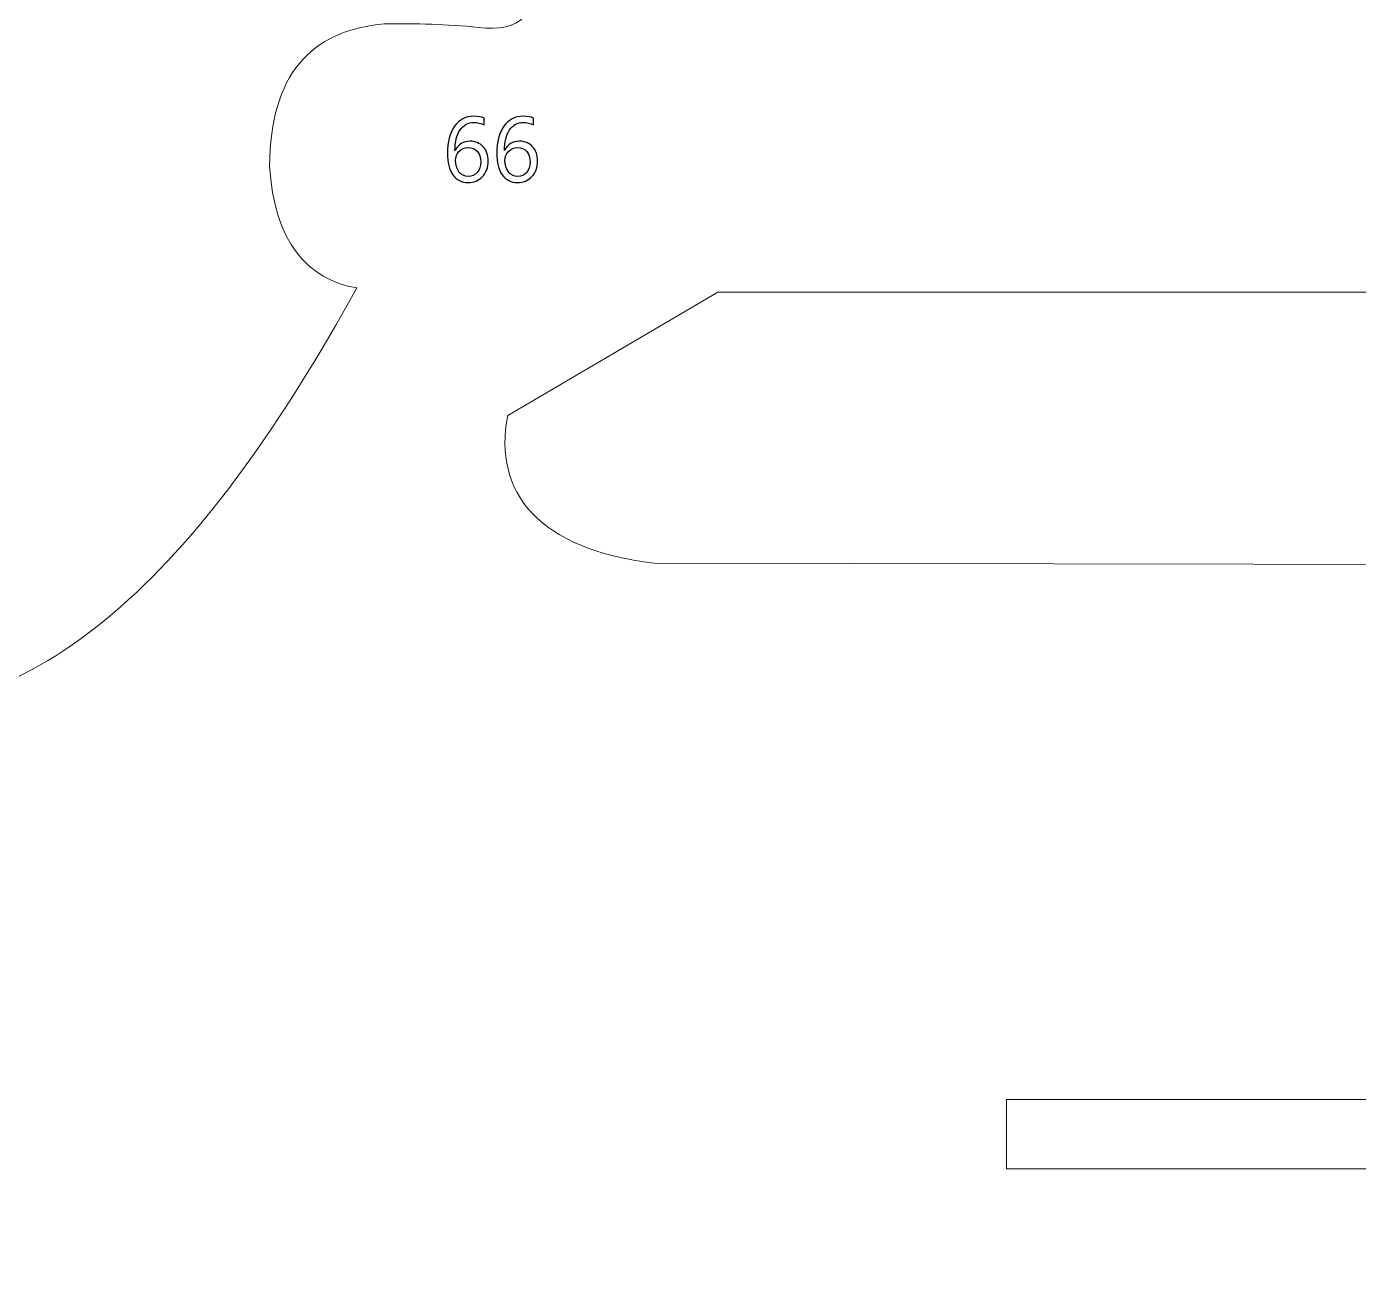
# Model space of a CAD drawing. Header units: centimetres. Extents: x -370 to 378, y -504 to 433.
# Drawn here: x -162.7 to -45.6, y 211 to 321.5 of the extents above; entities that cross this region are included whole.
import ezdxf

# ---------------------------------------------------------------- set-up
doc = ezdxf.new("R2010")
doc.units = ezdxf.units.CM
doc.header["$MEASUREMENT"] = 0
doc.layers.add('Camada 1', color=7, linetype='Continuous')
doc.layers.add('Camada 2', color=20, linetype='Continuous')

msp = doc.modelspace()

# ---------------------------------------------------------------- linework, layer by layer
at = {"layer": 'Camada 1', "lineweight": 9}
msp.add_lwpolyline([(-76.5, 220.94), (-5.74, 220.94), (-5.74, 227.05), (-76.5, 227.05), (-76.5, 220.94)], close=True, dxfattribs=at)
for points, knots in [([(216.72, 265.25), (216.72, 265.25), (230.12, 265.32), (230.12, 265.32), (230.12, 265.32), (230.12, 265.32), (230.1, 244.77), (230.1, 244.77), (230.1, 244.77), (230.1, 244.77), (236.36, 244.77), (236.36, 244.77), (236.36, 244.77), (236.36, 244.77), (236.37, 265.18), (236.37, 265.18), (236.37, 265.18), (236.37, 265.18), (256.21, 265.18), (256.21, 265.18), (256.21, 265.18), (256.21, 265.18), (256.21, 244.77), (256.21, 244.77), (256.21, 244.77), (256.21, 244.77), (262.44, 244.77), (262.44, 244.77), (262.44, 244.77), (262.44, 244.77), (262.45, 265.21), (262.45, 265.21), (262.45, 265.21), (262.45, 265.21), (282.35, 265.2), (282.35, 265.2), (282.35, 265.2), (282.35, 265.2), (282.3, 244.78), (282.3, 244.78), (282.3, 244.78), (282.3, 244.78), (288.63, 244.77), (288.63, 244.77), (288.63, 244.77), (288.63, 244.77), (288.65, 265.26), (288.65, 265.26), (288.65, 265.26), (288.65, 265.26), (308.48, 265.28), (308.48, 265.28), (308.48, 265.28), (308.48, 265.28), (308.48, 244.77), (308.48, 244.77), (308.48, 244.77), (308.48, 244.77), (314.69, 244.77), (314.69, 244.77), (314.69, 244.77), (314.69, 244.77), (314.79, 265.25), (314.79, 265.25), (314.79, 265.25), (314.79, 265.25), (334.83, 265.21), (334.83, 265.21), (334.83, 265.21), (334.83, 265.21), (334.89, 244.77), (334.89, 244.77), (334.89, 244.77), (334.89, 244.77), (341.06, 244.77), (341.06, 244.77), (341.06, 244.77), (341.06, 244.77), (341.09, 265.21), (341.09, 265.21), (341.09, 265.21), (341.09, 265.21), (366.92, 265.22), (366.92, 265.22), (366.92, 265.22), (366.92, 265.22), (366.97, 256.87), (366.97, 256.87), (366.97, 256.87), (366.97, 256.87), (360.75, 256.87), (360.75, 256.87), (360.75, 256.87), (360.75, 256.87), (360.75, 232.29), (360.75, 232.29), (360.75, 232.29), (360.75, 232.29), (366.96, 232.3), (366.96, 232.3), (366.96, 232.3), (366.96, 232.3), (366.96, 224.01), (366.96, 224.01), (366.96, 224.01), (366.96, 224.01), (210.2, 224.01), (210.2, 224.01), (210.2, 224.01), (210.2, 224.01), (210.19, 236.57), (210.19, 236.57), (210.19, 236.57), (210.19, 236.57), (189.14, 236.57), (189.14, 236.57), (189.14, 236.57), (185.92, 236.5), (184.44, 233.06), (184.41, 226.83), (184.41, 226.83), (184.67, 216.63), (178.68, 212.36), (173.82, 212.9), (173.82, 212.9), (173.82, 212.9), (176.7, 236.15), (176.7, 236.15), (176.7, 236.15), (176.7, 236.15), (170.54, 236.79), (170.54, 236.79), (170.54, 236.79), (170.54, 236.79), (168.49, 221.6), (168.49, 221.6), (168.49, 221.6), (168.49, 221.6), (4.29, 221.42), (4.29, 221.42), (4.29, 221.42), (4.29, 221.42), (4.29, 209.38), (4.29, 209.38), (4.29, 209.38), (4.29, 209.38), (-1.97, 209.37), (-1.97, 209.37), (-1.97, 209.37), (-1.97, 209.37), (-2.24, 168.07), (-2.24, 168.07), (-2.24, 168.07), (-2.24, 168.07), (-66.59, 160.86), (-66.59, 160.86), (-66.59, 160.86), (-66.59, 160.86), (-120.1, 160.89), (-120.1, 160.89), (-120.1, 160.89), (-122.91, 159.85), (-124.08, 157.5), (-123.29, 153.57), (-123.29, 153.57), (-123.29, 153.57), (-121.42, 147.7), (-121.42, 147.7), (-121.42, 147.7), (-119.66, 142.22), (-119.16, 139.07), (-123.56, 137.25), (-123.56, 137.25), (-123.56, 137.25), (-131.46, 134.3), (-131.46, 134.3), (-131.46, 134.3), (-142.33, 129.37), (-143.93, 118.84), (-139.19, 104.49), (-139.19, 104.49), (-136.72, 96.59), (-139.7, 91.08), (-144.31, 92.77), (-144.31, 92.77), (-144.31, 92.77), (-196.02, 110.18), (-196.02, 110.18), (-196.02, 110.18), (-194.83, 114.68), (-193.39, 119.17), (-191.72, 123.67), (-191.72, 123.67), (-191.72, 123.67), (-176.99, 117.36), (-176.99, 117.36), (-176.99, 117.36), (-176.99, 117.36), (-174.94, 123.3), (-174.94, 123.3), (-174.94, 123.3), (-174.94, 123.3), (-189.72, 129.6), (-189.72, 129.6), (-189.72, 129.6), (-187.47, 134.47), (-185.1, 139.22), (-182.61, 143.84), (-182.61, 143.84), (-182.61, 143.84), (-167.89, 135.79), (-167.89, 135.79), (-167.89, 135.79), (-167.89, 135.79), (-164.64, 141.09), (-164.64, 141.09), (-164.64, 141.09), (-164.64, 141.09), (-179.18, 149.21), (-179.18, 149.21), (-179.18, 149.21), (-176.8, 153.4), (-174.32, 157.38), (-171.69, 161.08), (-171.69, 161.08), (-171.69, 161.08), (-158.22, 152.02), (-158.22, 152.02), (-158.22, 152.02), (-158.22, 152.02), (-154.85, 157.14), (-154.85, 157.14), (-154.85, 157.14), (-154.85, 157.14), (-168.14, 166.2), (-168.14, 166.2), (-168.14, 166.2), (-165.27, 169.95), (-162.56, 173.78), (-160.03, 177.69), (-160.03, 177.69), (-160.03, 177.69), (-146.12, 169.01), (-146.12, 169.01), (-146.12, 169.01), (-146.12, 169.01), (-143.44, 174.44), (-143.44, 174.44), (-143.44, 174.44), (-143.44, 174.44), (-157.04, 183.25), (-157.04, 183.25), (-157.04, 183.25), (-151.69, 195.77), (-155.4, 206.05), (-170.3, 212.16), (-170.3, 212.16), (-196.33, 218.03), (-225.84, 215.09), (-252.77, 201.8), (-252.77, 201.8), (-272.12, 191.19), (-291.08, 177.8), (-311.37, 166), (-311.37, 166), (-321.66, 159.34), (-331.85, 153.37), (-342.74, 148.57), (-342.74, 148.57), (-346.86, 147.22), (-349.73, 146.71), (-351.28, 147.57), (-351.28, 147.57), (-360.97, 156.27), (-365.92, 177.16), (-365.13, 212.75), (-365.13, 212.75), (-363.04, 242.96), (-358.03, 262.69), (-349.49, 269.76), (-349.49, 269.76), (-341.69, 272.71), (-312.34, 273.16), (-268.24, 269.82), (-268.24, 269.82), (-238.22, 267.47), (-208.36, 264.64), (-178.6, 261.52), (-178.6, 261.52), (-161.15, 259.51), (-146.66, 274.84), (-133.66, 298.46), (-133.66, 298.46), (-137.93, 299.19), (-140.95, 302.51), (-141.33, 309.22), (-141.33, 309.22), (-141.25, 317.16), (-137.79, 321.12), (-131.21, 321.7), (-131.21, 321.7), (-128.46, 321.72), (-125.72, 321.69), (-122.98, 321.38), (-122.98, 321.38), (-119.25, 320.93), (-117.52, 322.57), (-117.64, 327.13), (-117.64, 327.13), (-117.64, 327.13), (-117.58, 336.15), (-117.58, 336.15), (-117.58, 336.15), (-117.58, 336.15), (-110.78, 336.15), (-110.78, 336.15), (-110.78, 336.15), (-110.78, 336.15), (-110.77, 349.14), (-110.77, 349.14), (-110.77, 349.14), (-110.77, 349.14), (-99.34, 349.13), (-99.34, 349.13), (-99.34, 349.13), (-99.34, 349.13), (-88.15, 362.88), (-88.15, 362.88), (-88.15, 362.88), (-88.15, 362.88), (-34.12, 362.87), (-34.12, 362.87), (-34.12, 362.87), (-34.12, 362.87), (-34.11, 340.51), (-34.11, 340.51), (-34.11, 340.51), (-34.11, 340.51), (-27.6, 340.51), (-27.6, 340.51), (-27.6, 340.51), (-27.6, 340.51), (-27.69, 325.72), (-27.69, 325.72), (-27.69, 325.72), (-27.87, 322.53), (-30.05, 321.13), (-33.36, 320.6), (-33.36, 320.6), (-33.36, 320.6), (-44.15, 320.59), (-44.15, 320.59), (-44.15, 320.59), (-44.15, 320.59), (-44.15, 311.19), (-44.15, 311.19), (-44.15, 311.19), (-44.15, 311.19), (-32.85, 311.19), (-32.85, 311.19), (-32.85, 311.19), (-18.57, 310.63), (-10.26, 308.44), (-6.27, 303.59), (-6.27, 303.59), (-3.71, 300.56), (-2.15, 297.2), (-2.03, 293.35), (-2.03, 293.35), (-2.03, 293.35), (-1.9, 274.86), (-1.9, 274.86), (-1.9, 274.86), (-1.9, 274.86), (4.41, 274.86), (4.41, 274.86), (4.41, 274.86), (4.41, 274.86), (4.43, 260.31), (4.43, 260.31), (4.43, 260.31), (4.43, 260.31), (175.04, 260.3), (175.04, 260.3), (175.04, 260.3), (175.04, 260.3), (175.02, 268.36), (175.02, 268.36), (175.02, 268.36), (179.18, 281.41), (183.27, 295.03), (187.51, 307.5), (187.51, 307.5), (189.37, 313.03), (192.54, 316.08), (197.01, 315.93), (197.01, 315.93), (202.87, 315.37), (206.19, 311.72), (207.98, 306.1), (207.98, 306.1), (211.36, 293.08), (213.79, 278.85), (216.72, 265.25)], [0, 0, 0, 0, 0.009804, 0.009804, 0.009804, 0.009804, 0.019608, 0.019608, 0.019608, 0.019608, 0.029412, 0.029412, 0.029412, 0.029412, 0.039216, 0.039216, 0.039216, 0.039216, 0.04902, 0.04902, 0.04902, 0.04902, 0.058824, 0.058824, 0.058824, 0.058824, 0.068627, 0.068627, 0.068627, 0.068627, 0.078431, 0.078431, 0.078431, 0.078431, 0.088235, 0.088235, 0.088235, 0.088235, 0.098039, 0.098039, 0.098039, 0.098039, 0.107843, 0.107843, 0.107843, 0.107843, 0.117647, 0.117647, 0.117647, 0.117647, 0.127451, 0.127451, 0.127451, 0.127451, 0.137255, 0.137255, 0.137255, 0.137255, 0.147059, 0.147059, 0.147059, 0.147059, 0.156863, 0.156863, 0.156863, 0.156863, 0.166667, 0.166667, 0.166667, 0.166667, 0.176471, 0.176471, 0.176471, 0.176471, 0.186275, 0.186275, 0.186275, 0.186275, 0.196078, 0.196078, 0.196078, 0.196078, 0.205882, 0.205882, 0.205882, 0.205882, 0.215686, 0.215686, 0.215686, 0.215686, 0.22549, 0.22549, 0.22549, 0.22549, 0.235294, 0.235294, 0.235294, 0.235294, 0.245098, 0.245098, 0.245098, 0.245098, 0.254902, 0.254902, 0.254902, 0.254902, 0.264706, 0.264706, 0.264706, 0.264706, 0.27451, 0.27451, 0.27451, 0.27451, 0.284314, 0.284314, 0.284314, 0.284314, 0.294118, 0.294118, 0.294118, 0.294118, 0.303922, 0.303922, 0.303922, 0.303922, 0.313725, 0.313725, 0.313725, 0.313726, 0.323529, 0.323529, 0.323529, 0.323529, 0.333333, 0.333333, 0.333333, 0.333333, 0.343137, 0.343137, 0.343137, 0.343137, 0.352941, 0.352941, 0.352941, 0.352941, 0.362745, 0.362745, 0.362745, 0.362745, 0.372549, 0.372549, 0.372549, 0.372549, 0.382353, 0.382353, 0.382353, 0.382353, 0.392157, 0.392157, 0.392157, 0.392157, 0.401961, 0.401961, 0.401961, 0.401961, 0.411765, 0.411765, 0.411765, 0.411765, 0.421569, 0.421569, 0.421569, 0.421569, 0.431373, 0.431373, 0.431373, 0.431373, 0.441176, 0.441176, 0.441176, 0.441176, 0.45098, 0.45098, 0.45098, 0.45098, 0.460784, 0.460784, 0.460784, 0.460784, 0.470588, 0.470588, 0.470588, 0.470588, 0.480392, 0.480392, 0.480392, 0.480392, 0.490196, 0.490196, 0.490196, 0.490196, 0.5, 0.5, 0.5, 0.5, 0.509804, 0.509804, 0.509804, 0.509804, 0.519608, 0.519608, 0.519608, 0.519608, 0.529412, 0.529412, 0.529412, 0.529412, 0.539216, 0.539216, 0.539216, 0.539216, 0.54902, 0.54902, 0.54902, 0.54902, 0.558824, 0.558824, 0.558824, 0.558824, 0.568627, 0.568627, 0.568627, 0.568627, 0.578431, 0.578431, 0.578431, 0.578431, 0.588235, 0.588235, 0.588235, 0.588235, 0.598039, 0.598039, 0.598039, 0.598039, 0.607843, 0.607843, 0.607843, 0.607843, 0.617647, 0.617647, 0.617647, 0.617647, 0.627451, 0.627451, 0.627451, 0.627451, 0.637255, 0.637255, 0.637255, 0.637255, 0.647059, 0.647059, 0.647059, 0.647059, 0.656863, 0.656863, 0.656863, 0.656863, 0.666667, 0.666667, 0.666667, 0.666667, 0.676471, 0.676471, 0.676471, 0.676471, 0.686275, 0.686275, 0.686275, 0.686275, 0.696078, 0.696078, 0.696078, 0.696078, 0.705882, 0.705882, 0.705882, 0.705882, 0.715686, 0.715686, 0.715686, 0.715686, 0.72549, 0.72549, 0.72549, 0.72549, 0.735294, 0.735294, 0.735294, 0.735294, 0.745098, 0.745098, 0.745098, 0.745098, 0.754902, 0.754902, 0.754902, 0.754902, 0.764706, 0.764706, 0.764706, 0.764706, 0.77451, 0.77451, 0.77451, 0.77451, 0.784314, 0.784314, 0.784314, 0.784314, 0.794118, 0.794118, 0.794118, 0.794118, 0.803922, 0.803922, 0.803922, 0.803922, 0.813725, 0.813725, 0.813725, 0.813726, 0.823529, 0.823529, 0.823529, 0.823529, 0.833333, 0.833333, 0.833333, 0.833333, 0.843137, 0.843137, 0.843137, 0.843137, 0.852941, 0.852941, 0.852941, 0.852941, 0.862745, 0.862745, 0.862745, 0.862745, 0.872549, 0.872549, 0.872549, 0.872549, 0.882353, 0.882353, 0.882353, 0.882353, 0.892157, 0.892157, 0.892157, 0.892157, 0.901961, 0.901961, 0.901961, 0.901961, 0.911765, 0.911765, 0.911765, 0.911765, 0.921569, 0.921569, 0.921569, 0.921569, 0.931373, 0.931373, 0.931373, 0.931373, 0.941176, 0.941176, 0.941176, 0.941176, 0.95098, 0.95098, 0.95098, 0.95098, 0.960784, 0.960784, 0.960784, 0.960784, 0.970588, 0.970588, 0.970588, 0.970588, 0.980392, 0.980392, 0.980392, 0.980392, 1, 1, 1, 1]), ([(-19.59, 298.1), (-19.59, 298.1), (-101.91, 298.1), (-101.91, 298.1), (-101.91, 298.1), (-101.91, 298.1), (-120.37, 287.25), (-120.37, 287.25), (-120.37, 287.25), (-121.75, 280.43), (-117.55, 275.41), (-107.49, 274.25), (-107.49, 274.25), (-107.49, 274.25), (-19.56, 274.09), (-19.56, 274.09), (-19.56, 274.09), (-16.17, 274.77), (-14.26, 278.6), (-14.17, 285.93), (-14.17, 285.93), (-14.52, 293.19), (-15.65, 297.02), (-19.59, 298.1)], [0, 0, 0, 0, 0.142857, 0.142857, 0.142857, 0.142857, 0.285714, 0.285714, 0.285714, 0.285714, 0.428571, 0.428571, 0.428571, 0.428571, 0.571429, 0.571429, 0.571429, 0.571429, 0.714286, 0.714286, 0.714286, 0.714286, 1, 1, 1, 1])]:
    msp.add_open_spline(points, degree=3, knots=knots, dxfattribs=at)
at = {"layer": 'Camada 2'}
for points, knots in [([(-122.45, 313.41), (-122.45, 313.41), (-122.45, 312.8), (-122.45, 312.8), (-122.45, 312.8), (-122.74, 312.95), (-123.04, 313.03), (-123.37, 313.03), (-123.37, 313.03), (-123.87, 313.03), (-124.27, 312.8), (-124.57, 312.36), (-124.57, 312.36), (-124.87, 311.91), (-125.02, 311.31), (-125.02, 310.56), (-125.02, 310.56), (-125.02, 310.56), (-125, 310.56), (-125, 310.56), (-125, 310.56), (-124.74, 311.1), (-124.31, 311.37), (-123.71, 311.37), (-123.71, 311.37), (-123.22, 311.37), (-122.83, 311.21), (-122.54, 310.89), (-122.54, 310.89), (-122.24, 310.57), (-122.1, 310.15), (-122.1, 309.62), (-122.1, 309.62), (-122.1, 309.07), (-122.27, 308.61), (-122.6, 308.26), (-122.6, 308.26), (-122.93, 307.91), (-123.36, 307.74), (-123.87, 307.74), (-123.87, 307.74), (-124.44, 307.74), (-124.88, 307.96), (-125.2, 308.41), (-125.2, 308.41), (-125.53, 308.87), (-125.69, 309.5), (-125.69, 310.32), (-125.69, 310.32), (-125.69, 311.31), (-125.48, 312.1), (-125.05, 312.69), (-125.05, 312.69), (-124.63, 313.28), (-124.07, 313.57), (-123.38, 313.57), (-123.38, 313.57), (-122.99, 313.57), (-122.68, 313.52), (-122.45, 313.41)], [0, 0, 0, 0, 0.0625, 0.0625, 0.0625, 0.0625, 0.125, 0.125, 0.125, 0.125, 0.1875, 0.1875, 0.1875, 0.1875, 0.25, 0.25, 0.25, 0.25, 0.3125, 0.3125, 0.3125, 0.3125, 0.375, 0.375, 0.375, 0.375, 0.4375, 0.4375, 0.4375, 0.4375, 0.5, 0.5, 0.5, 0.5, 0.5625, 0.5625, 0.5625, 0.5625, 0.625, 0.625, 0.625, 0.625, 0.6875, 0.6875, 0.6875, 0.6875, 0.75, 0.75, 0.75, 0.75, 0.8125, 0.8125, 0.8125, 0.8125, 0.875, 0.875, 0.875, 0.875, 1, 1, 1, 1]), ([(-118.1, 313.41), (-118.1, 313.41), (-118.1, 312.8), (-118.1, 312.8), (-118.1, 312.8), (-118.39, 312.95), (-118.7, 313.03), (-119.02, 313.03), (-119.02, 313.03), (-119.52, 313.03), (-119.92, 312.8), (-120.22, 312.36), (-120.22, 312.36), (-120.52, 311.91), (-120.67, 311.31), (-120.67, 310.56), (-120.67, 310.56), (-120.67, 310.56), (-120.66, 310.56), (-120.66, 310.56), (-120.66, 310.56), (-120.39, 311.1), (-119.96, 311.37), (-119.37, 311.37), (-119.37, 311.37), (-118.87, 311.37), (-118.48, 311.21), (-118.19, 310.89), (-118.19, 310.89), (-117.9, 310.57), (-117.75, 310.15), (-117.75, 309.62), (-117.75, 309.62), (-117.75, 309.07), (-117.92, 308.61), (-118.25, 308.26), (-118.25, 308.26), (-118.59, 307.91), (-119.01, 307.74), (-119.52, 307.74), (-119.52, 307.74), (-120.09, 307.74), (-120.53, 307.96), (-120.86, 308.41), (-120.86, 308.41), (-121.18, 308.87), (-121.34, 309.5), (-121.34, 310.32), (-121.34, 310.32), (-121.34, 311.31), (-121.13, 312.1), (-120.71, 312.69), (-120.71, 312.69), (-120.29, 313.28), (-119.73, 313.57), (-119.04, 313.57), (-119.04, 313.57), (-118.64, 313.57), (-118.33, 313.52), (-118.1, 313.41)], [0, 0, 0, 0, 0.0625, 0.0625, 0.0625, 0.0625, 0.125, 0.125, 0.125, 0.125, 0.1875, 0.1875, 0.1875, 0.1875, 0.25, 0.25, 0.25, 0.25, 0.3125, 0.3125, 0.3125, 0.3125, 0.375, 0.375, 0.375, 0.375, 0.4375, 0.4375, 0.4375, 0.4375, 0.5, 0.5, 0.5, 0.5, 0.5625, 0.5625, 0.5625, 0.5625, 0.625, 0.625, 0.625, 0.625, 0.6875, 0.6875, 0.6875, 0.6875, 0.75, 0.75, 0.75, 0.75, 0.8125, 0.8125, 0.8125, 0.8125, 0.875, 0.875, 0.875, 0.875, 1, 1, 1, 1]), ([(-123.86, 310.82), (-124.19, 310.82), (-124.46, 310.7), (-124.67, 310.48), (-124.67, 310.48), (-124.87, 310.25), (-124.98, 309.98), (-124.98, 309.68), (-124.98, 309.68), (-124.98, 309.29), (-124.87, 308.96), (-124.67, 308.69), (-124.67, 308.69), (-124.46, 308.41), (-124.19, 308.28), (-123.85, 308.28), (-123.85, 308.28), (-123.52, 308.28), (-123.26, 308.4), (-123.06, 308.63), (-123.06, 308.63), (-122.86, 308.87), (-122.76, 309.17), (-122.76, 309.54), (-122.76, 309.54), (-122.76, 309.94), (-122.86, 310.25), (-123.05, 310.48), (-123.05, 310.48), (-123.24, 310.7), (-123.51, 310.82), (-123.86, 310.82)], [0, 0, 0, 0, 0.111111, 0.111111, 0.111111, 0.111111, 0.222222, 0.222222, 0.222222, 0.222222, 0.333333, 0.333333, 0.333333, 0.333333, 0.444444, 0.444444, 0.444444, 0.444444, 0.555556, 0.555556, 0.555556, 0.555556, 0.666667, 0.666667, 0.666667, 0.666667, 0.777778, 0.777778, 0.777778, 0.777778, 1, 1, 1, 1]), ([(-119.51, 310.82), (-119.84, 310.82), (-120.11, 310.7), (-120.32, 310.48), (-120.32, 310.48), (-120.53, 310.25), (-120.63, 309.98), (-120.63, 309.68), (-120.63, 309.68), (-120.63, 309.29), (-120.53, 308.96), (-120.32, 308.69), (-120.32, 308.69), (-120.12, 308.41), (-119.84, 308.28), (-119.5, 308.28), (-119.5, 308.28), (-119.18, 308.28), (-118.91, 308.4), (-118.71, 308.63), (-118.71, 308.63), (-118.51, 308.87), (-118.41, 309.17), (-118.41, 309.54), (-118.41, 309.54), (-118.41, 309.94), (-118.51, 310.25), (-118.7, 310.48), (-118.7, 310.48), (-118.89, 310.7), (-119.16, 310.82), (-119.51, 310.82)], [0, 0, 0, 0, 0.111111, 0.111111, 0.111111, 0.111111, 0.222222, 0.222222, 0.222222, 0.222222, 0.333333, 0.333333, 0.333333, 0.333333, 0.444444, 0.444444, 0.444444, 0.444444, 0.555556, 0.555556, 0.555556, 0.555556, 0.666667, 0.666667, 0.666667, 0.666667, 0.777778, 0.777778, 0.777778, 0.777778, 1, 1, 1, 1])]:
    msp.add_open_spline(points, degree=3, knots=knots, dxfattribs=at)
at = {"layer": 'Camada 2', "lineweight": 9}
for points, knots in [([(-122.45, 313.41), (-122.45, 313.41), (-122.45, 312.8), (-122.45, 312.8), (-122.45, 312.8), (-122.74, 312.95), (-123.04, 313.03), (-123.37, 313.03), (-123.37, 313.03), (-123.87, 313.03), (-124.27, 312.8), (-124.57, 312.36), (-124.57, 312.36), (-124.87, 311.91), (-125.02, 311.31), (-125.02, 310.56), (-125.02, 310.56), (-125.02, 310.56), (-125, 310.56), (-125, 310.56), (-125, 310.56), (-124.74, 311.1), (-124.31, 311.37), (-123.71, 311.37), (-123.71, 311.37), (-123.22, 311.37), (-122.83, 311.21), (-122.54, 310.89), (-122.54, 310.89), (-122.24, 310.57), (-122.1, 310.15), (-122.1, 309.62), (-122.1, 309.62), (-122.1, 309.07), (-122.27, 308.61), (-122.6, 308.26), (-122.6, 308.26), (-122.93, 307.91), (-123.36, 307.74), (-123.87, 307.74), (-123.87, 307.74), (-124.44, 307.74), (-124.88, 307.96), (-125.2, 308.41), (-125.2, 308.41), (-125.53, 308.87), (-125.69, 309.5), (-125.69, 310.32), (-125.69, 310.32), (-125.69, 311.31), (-125.48, 312.1), (-125.05, 312.69), (-125.05, 312.69), (-124.63, 313.28), (-124.07, 313.57), (-123.38, 313.57), (-123.38, 313.57), (-122.99, 313.57), (-122.68, 313.52), (-122.45, 313.41)], [0, 0, 0, 0, 0.0625, 0.0625, 0.0625, 0.0625, 0.125, 0.125, 0.125, 0.125, 0.1875, 0.1875, 0.1875, 0.1875, 0.25, 0.25, 0.25, 0.25, 0.3125, 0.3125, 0.3125, 0.3125, 0.375, 0.375, 0.375, 0.375, 0.4375, 0.4375, 0.4375, 0.4375, 0.5, 0.5, 0.5, 0.5, 0.5625, 0.5625, 0.5625, 0.5625, 0.625, 0.625, 0.625, 0.625, 0.6875, 0.6875, 0.6875, 0.6875, 0.75, 0.75, 0.75, 0.75, 0.8125, 0.8125, 0.8125, 0.8125, 0.875, 0.875, 0.875, 0.875, 1, 1, 1, 1]), ([(-118.1, 313.41), (-118.1, 313.41), (-118.1, 312.8), (-118.1, 312.8), (-118.1, 312.8), (-118.39, 312.95), (-118.7, 313.03), (-119.02, 313.03), (-119.02, 313.03), (-119.52, 313.03), (-119.92, 312.8), (-120.22, 312.36), (-120.22, 312.36), (-120.52, 311.91), (-120.67, 311.31), (-120.67, 310.56), (-120.67, 310.56), (-120.67, 310.56), (-120.66, 310.56), (-120.66, 310.56), (-120.66, 310.56), (-120.39, 311.1), (-119.96, 311.37), (-119.37, 311.37), (-119.37, 311.37), (-118.87, 311.37), (-118.48, 311.21), (-118.19, 310.89), (-118.19, 310.89), (-117.9, 310.57), (-117.75, 310.15), (-117.75, 309.62), (-117.75, 309.62), (-117.75, 309.07), (-117.92, 308.61), (-118.25, 308.26), (-118.25, 308.26), (-118.59, 307.91), (-119.01, 307.74), (-119.52, 307.74), (-119.52, 307.74), (-120.09, 307.74), (-120.53, 307.96), (-120.86, 308.41), (-120.86, 308.41), (-121.18, 308.87), (-121.34, 309.5), (-121.34, 310.32), (-121.34, 310.32), (-121.34, 311.31), (-121.13, 312.1), (-120.71, 312.69), (-120.71, 312.69), (-120.29, 313.28), (-119.73, 313.57), (-119.04, 313.57), (-119.04, 313.57), (-118.64, 313.57), (-118.33, 313.52), (-118.1, 313.41)], [0, 0, 0, 0, 0.0625, 0.0625, 0.0625, 0.0625, 0.125, 0.125, 0.125, 0.125, 0.1875, 0.1875, 0.1875, 0.1875, 0.25, 0.25, 0.25, 0.25, 0.3125, 0.3125, 0.3125, 0.3125, 0.375, 0.375, 0.375, 0.375, 0.4375, 0.4375, 0.4375, 0.4375, 0.5, 0.5, 0.5, 0.5, 0.5625, 0.5625, 0.5625, 0.5625, 0.625, 0.625, 0.625, 0.625, 0.6875, 0.6875, 0.6875, 0.6875, 0.75, 0.75, 0.75, 0.75, 0.8125, 0.8125, 0.8125, 0.8125, 0.875, 0.875, 0.875, 0.875, 1, 1, 1, 1]), ([(-123.86, 310.82), (-124.19, 310.82), (-124.46, 310.7), (-124.67, 310.48), (-124.67, 310.48), (-124.87, 310.25), (-124.98, 309.98), (-124.98, 309.68), (-124.98, 309.68), (-124.98, 309.29), (-124.87, 308.96), (-124.67, 308.69), (-124.67, 308.69), (-124.46, 308.41), (-124.19, 308.28), (-123.85, 308.28), (-123.85, 308.28), (-123.52, 308.28), (-123.26, 308.4), (-123.06, 308.63), (-123.06, 308.63), (-122.86, 308.87), (-122.76, 309.17), (-122.76, 309.54), (-122.76, 309.54), (-122.76, 309.94), (-122.86, 310.25), (-123.05, 310.48), (-123.05, 310.48), (-123.24, 310.7), (-123.51, 310.82), (-123.86, 310.82)], [0, 0, 0, 0, 0.111111, 0.111111, 0.111111, 0.111111, 0.222222, 0.222222, 0.222222, 0.222222, 0.333333, 0.333333, 0.333333, 0.333333, 0.444444, 0.444444, 0.444444, 0.444444, 0.555556, 0.555556, 0.555556, 0.555556, 0.666667, 0.666667, 0.666667, 0.666667, 0.777778, 0.777778, 0.777778, 0.777778, 1, 1, 1, 1]), ([(-119.51, 310.82), (-119.84, 310.82), (-120.11, 310.7), (-120.32, 310.48), (-120.32, 310.48), (-120.53, 310.25), (-120.63, 309.98), (-120.63, 309.68), (-120.63, 309.68), (-120.63, 309.29), (-120.53, 308.96), (-120.32, 308.69), (-120.32, 308.69), (-120.12, 308.41), (-119.84, 308.28), (-119.5, 308.28), (-119.5, 308.28), (-119.18, 308.28), (-118.91, 308.4), (-118.71, 308.63), (-118.71, 308.63), (-118.51, 308.87), (-118.41, 309.17), (-118.41, 309.54), (-118.41, 309.54), (-118.41, 309.94), (-118.51, 310.25), (-118.7, 310.48), (-118.7, 310.48), (-118.89, 310.7), (-119.16, 310.82), (-119.51, 310.82)], [0, 0, 0, 0, 0.111111, 0.111111, 0.111111, 0.111111, 0.222222, 0.222222, 0.222222, 0.222222, 0.333333, 0.333333, 0.333333, 0.333333, 0.444444, 0.444444, 0.444444, 0.444444, 0.555556, 0.555556, 0.555556, 0.555556, 0.666667, 0.666667, 0.666667, 0.666667, 0.777778, 0.777778, 0.777778, 0.777778, 1, 1, 1, 1])]:
    msp.add_open_spline(points, degree=3, knots=knots, dxfattribs=at)

doc.saveas('drawing.dxf')
